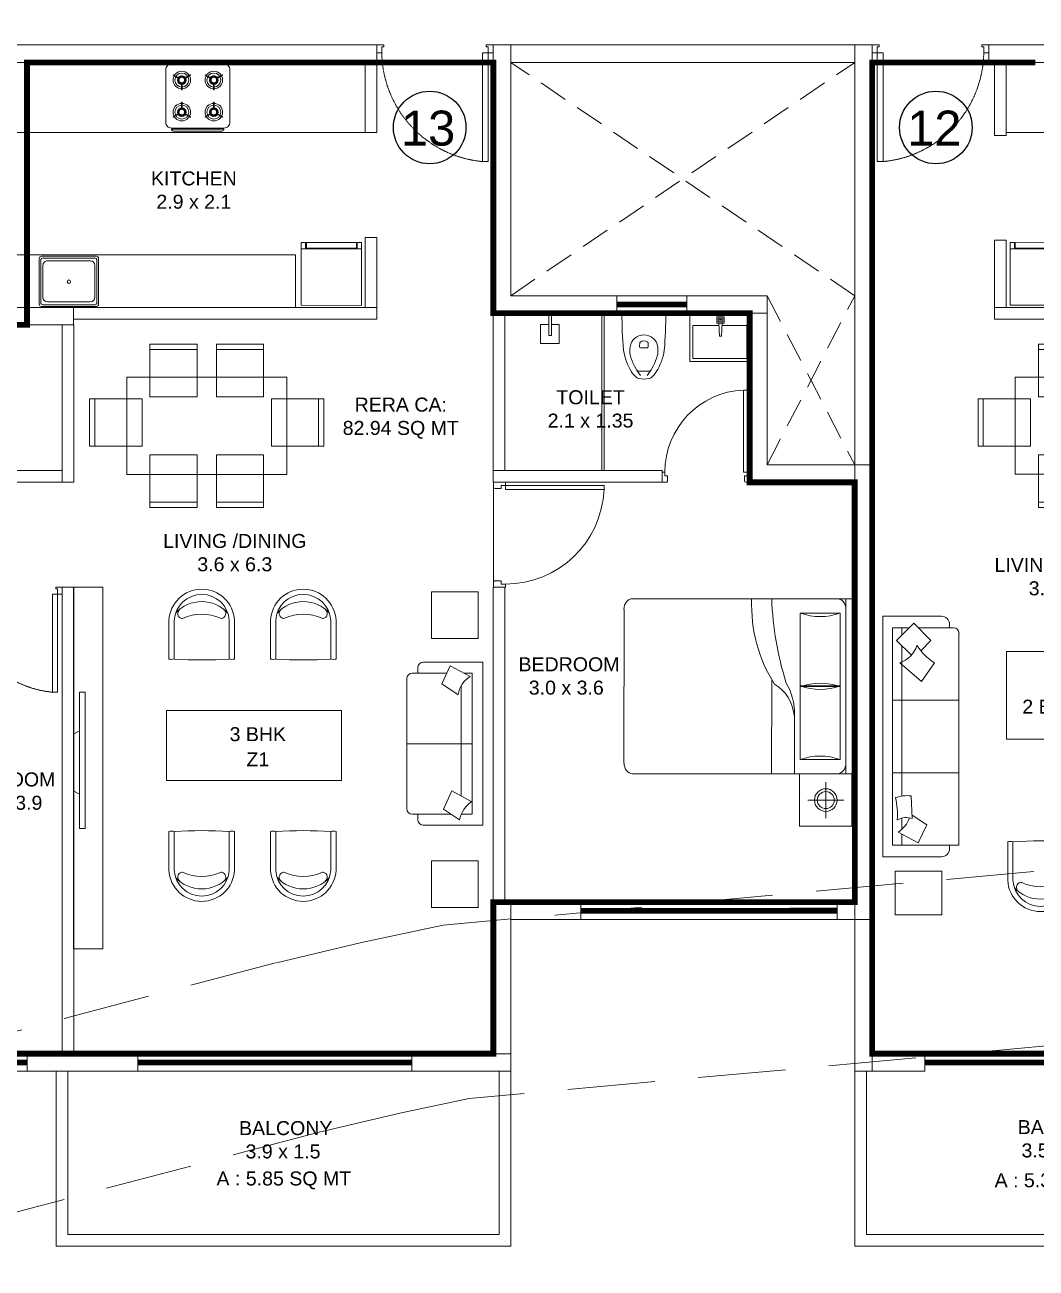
# Model space of a CAD drawing. Header units: inches. Extents: x 27644242 to 29761523, y -859349 to 216979.
# Drawn here: x 29058469 to 29067144, y -804281 to -793621 of the extents above; entities that cross this region are included whole.
import ezdxf

# ---------------------------------------------------------------- set-up
doc = ezdxf.new("R2010")
doc.units = ezdxf.units.IN
doc.header["$MEASUREMENT"] = 0
doc.set_wipeout_variables(frame=1)
for name, pattern in [('01-Xref Col Podium Lvl-1$0$HIDDEN', [0.375, 0.25, -0.125]), ('DASHED', [0.75, 0.5, -0.25]), ('DASHED2', [0.375, 0.25, -0.125]), ('HIDDEN', [0.375, 0.25, -0.125])]:
    doc.linetypes.add(name, pattern=pattern)
doc.layers.get('Defpoints').update_dxf_attribs({"color": 8})
for name, color, linetype, lineweight in [('AHC-A-DUCT', 14, 'HIDDEN', 5), ('DOOR', 4, 'Continuous', 0), ('DOORS', 1, 'Continuous', 9), ('ELEVATION', 40, 'Continuous', 13), ('FURN', 250, 'Continuous', 0), ('RVA Site Boundary', 17, 'Continuous', 15), ('WALL', 7, 'Continuous', 20), ('WINDOW', 162, 'Continuous', 13)]:
    doc.layers.add(name, color=color, linetype=linetype, lineweight=lineweight)
doc.layers.add('text', color=7, linetype='Continuous')
doc.styles.add('AMITS', font='arial.ttf')

# ---------------------------------------------------------------- blocks, each defined once
blk = doc.blocks.new('A$C3D5F2F58')
at = {"color": 0, "linetype": 'ByBlock'}
blk.add_wipeout([(188, 0), (-188, 0), (-185, -125), (-183, -194), (-179, -263), (-176, -302), (-170, -349), (-151, -415), (-144, -433), (-131, -459), (-112, -495), (-106, -504), (-86, -530), (-72, -545), (-64, -553), (-56, -558), (-41, -562), (-23, -564), (3, -565), (30, -563), (47, -561), (56, -558), (74, -543), (101, -511), (135, -451), (158, -392), (171, -340), (179, -260), (185, -136), (187, -46)], dxfattribs=at)
for p, q in [((-188, 0), (188, 0)), ((0, -63), (0, -63)), ((-38, -282), (-36, -255)), ((-24, -298), (24, -298)), ((36, -255), (38, -282)), ((-43, -497), (43, -497))]:
    blk.add_line(p, q, dxfattribs=at)
at = {"color": 0, "linetype": 'ByBlock', "extrusion": (0, 0, -1)}
for centre, major_axis, ratio, start_param, end_param in [((3903, 5), (4088, 164), 0.940247, 3.100232, 3.182953), ((-3903, 5), (-4088, 164), 0.940247, 3.100232, 3.182953), ((0, -305), (84.4, 84.4), 1, 4.07333, 6.922251), ((276, -258), (321, 321), 1, 3.353441, 3.79389), ((87, -319), (147, 147), 1, 3.705861, 4.079165), ((-24, -284), (10, 10), 1, 2.356198, 4.018929), ((-27, -256), (6.03, 6.03), 1, 4.01894, 4.852375), ((0, -292), (-38.2, 38.2), 1, 0.139988, 1.430816), ((24, -284), (-10, 10), 1, 2.264265, 3.926995), ((27, -256), (6.03, 6.03), 1, -0.139979, 0.693472), ((-276, -258), (-321, 321), 1, 2.489302, 2.929752), ((-87, -319), (-147, 147), 1, 2.204028, 2.577331), ((326, -246), (-323, 323), 1, 4.816657, 5.23508), ((-326, -246), (-323, 323), 1, 2.618909, 3.037332), ((119, -350), (193, 193), 1, 3.092098, 3.328462), ((-43, -474), (16.1, 16.1), 1, 2.356198, 3.387836), ((43, -474), (16.1, 16.1), 1, 1.324559, 2.356198), ((-119, -350), (193, 193), 1, 1.383935, 1.620298), ((-41, -527), (24.1, 24.1), 1, 2.528301, 3.092099), ((0, -292), (-193, 193), 1, 3.75489, 4.099099), ((41, -527), (24.1, 24.1), 1, 1.620298, 2.184095)]:
    blk.add_ellipse(centre, major_axis=major_axis, ratio=ratio, start_param=start_param, end_param=end_param, dxfattribs=at)
blk = doc.blocks.new('A$C3E645E75')
at = {"extrusion": (0, 0, -1), "zscale": -0.9999999999999998, "rotation": 179.9999999999989}
blk.add_blockref('A$C3D5F2F58', (0, 0), dxfattribs=at)
blk = doc.blocks.new('hob')
at = {"layer": 'FURN', "extrusion": (2e-16, 7.34249e-08, 1)}
for p, q in [((-747640, 890447), (-747613, 890399)), ((-747636, 890449), (-747608, 890402)), ((-747280, 890449), (-747308, 890402)), ((-747276, 890447), (-747303, 890399)), ((-747640, 890302), (-747613, 890350)), ((-747636, 890300), (-747608, 890347)), ((-747510, 890377), (-747566, 890377)), ((-747510, 890372), (-747566, 890372)), ((-747405, 890377), (-747350, 890377)), ((-747405, 890372), (-747350, 890372)), ((-747280, 890300), (-747308, 890347)), ((-747276, 890302), (-747303, 890350)), ((-747640, 890172), (-747613, 890124)), ((-747636, 890174), (-747608, 890127)), ((-747510, 890102), (-747566, 890102)), ((-747510, 890097), (-747566, 890097)), ((-747405, 890102), (-747350, 890102)), ((-747405, 890097), (-747350, 890097)), ((-747280, 890174), (-747308, 890127)), ((-747276, 890172), (-747303, 890124)), ((-747640, 890027), (-747613, 890075)), ((-747636, 890025), (-747608, 890072)), ((-747280, 890025), (-747308, 890072)), ((-747276, 890027), (-747303, 890075))]:
    blk.add_line(p, q, dxfattribs=at)
at = {"layer": 'FURN', "extrusion": (2e-16, 7.34249e-08, 1), "elevation": 0}
for points in [[(-747233, 889962), (-747683, 889962, -0.414214), (-747733, 890012), (-747733, 890462, -0.414214), (-747683, 890512), (-747233, 890512, -0.414214), (-747183, 890462), (-747183, 890012, -0.414214)], [(-747173, 890462, -0.414214), (-747158, 890447), (-747158, 890027, -0.414214), (-747173, 890012), (-747173, 890027)]]:
    blk.add_lwpolyline(points, format="xyb", close=True, dxfattribs=at)
at = {"layer": 'FURN', "extrusion": (2e-16, 7.34249e-08, 1), "const_width": 20, "elevation": 0}
for points in [[(-747625, 890375, 1), (-747565, 890375, 1)], [(-747290, 890375, 1), (-747350, 890375, 1)], [(-747625, 890100, -1), (-747565, 890100, -1)], [(-747290, 890100, 1), (-747350, 890100, 1)]]:
    blk.add_lwpolyline(points, format="xyb", close=True, dxfattribs=at)
at = {"layer": 'FURN', "extrusion": (2e-16, 7.34249e-08, 1)}
for centre, radius in [((-747595, 890375, 0), 75), ((-747595, 890375, 0), 60), ((-747595, 890375, 0), 37.5), ((-747320, 890375, 0), 75), ((-747320, 890375, 0), 60), ((-747320, 890375, 0), 37.5), ((-747595, 890100, 0), 75), ((-747595, 890100, 0), 60), ((-747595, 890100, 0), 37.5), ((-747320, 890100, 0), 75), ((-747320, 890100, 0), 60), ((-747320, 890100, 0), 37.5)]:
    blk.add_circle(centre, radius, dxfattribs=at)
for centre, start, end in [((-747595, 890375, 0), 118.3146, 121.6854), ((-747320, 890375, 0), 58.3146, 61.6854), ((-747320, 890375, 0), 58.3146, 61.6854), ((-747595, 890375, 0), 238.3146, 241.6854), ((-747595, 890375, 0), 358.3146, 1.6854), ((-747320, 890375, 0), 178.3146, 181.6854), ((-747320, 890375, 0), 298.3146, 301.6854), ((-747595, 890100, 0), 118.3146, 121.6854), ((-747595, 890100, 0), 358.3146, 1.6854), ((-747320, 890100, 0), 178.3146, 181.6854), ((-747320, 890100, 0), 58.3146, 61.6854), ((-747320, 890100, 0), 58.3146, 61.6854), ((-747595, 890100, 0), 238.3146, 241.6854), ((-747320, 890100, 0), 298.3146, 301.6854)]:
    blk.add_arc(centre, 85, start, end, dxfattribs=at)
blk = doc.blocks.new('A$C3C731254-flat-1')
at = {"layer": 'FURN'}
for p, q in [((-77430, -2820), (-77431, -2802)), ((-77430, -2802), (-77318, -2797)), ((-77430, -2820), (-77318, -2825))]:
    blk.add_line(p, q, dxfattribs=at)
for points in [[(-77233, -3061), (-77648, -3061), (-77648, -2547), (-77233, -2547)], [(-77263, -2843), (-77263, -2778), (-77318, -2778), (-77318, -2843)], [(-77275, -2831), (-77275, -2791), (-77306, -2791), (-77306, -2831)], [(-77287, -2819), (-77287, -2803), (-77293, -2803), (-77293, -2819)]]:
    blk.add_lwpolyline(points, close=True, dxfattribs=at)
blk.add_lwpolyline([(-77339, -2824), (-77339, -3036), (-77623, -3036), (-77623, -2572), (-77339, -2572), (-77339, -2798)], dxfattribs=at)
blk = doc.blocks.new('A$C3A956F37-flat-1')
at = {"layer": 'FURN'}
blk.add_line((-168, 90), (0, 90), dxfattribs=at)
for points in [[(-97, 67), (-97, 0), (-259, 0), (-259, 161), (-97, 161), (-97, 90)], [(0, 67), (-191, 67), (-191, 90), (-168, 90)]]:
    blk.add_lwpolyline(points, dxfattribs=at)
blk = doc.blocks.new('A$C6E20521E-flat-1-flatten-1')
at = {"layer": 'DOORS', "color": 251}
for p, q in [((-63, 103), (-63, 949)), ((-63, 949), (-27, 949)), ((-27, 103), (-27, 949)), ((-900, 0), (-900, 103)), ((-873, 103), (-900, 103)), ((0, 0), (-900, 0)), ((-873, 67), (-873, 103)), ((-846, 67), (-873, 67)), ((-846, 13), (-846, 67)), ((-27, 103), (-63, 103)), ((-54, 13), (-54, 67)), ((-54, 67), (-27, 67)), ((-27, 103), (0, 103)), ((-27, 67), (-27, 103)), ((0, 0), (0, 103)), ((-859, 0), (-900, 0)), ((-40, 0), (0, 0))]:
    blk.add_line(p, q, dxfattribs=at)
at = {"layer": 'DOORS', "color": 251, "extrusion": (0, 0, -1)}
for centre, major_axis, start_param, end_param in [((-27, 103), (-729, -429), 0.531535, 2.059765), ((-859, 13), (-11.7, -6.7), 3.665191, 5.235988), ((-40, 13), (-11.7, -6.7), 5.235988, 6.806784)]:
    blk.add_ellipse(centre, major_axis=major_axis, ratio=1, start_param=start_param, end_param=end_param, dxfattribs=at)
blk = doc.blocks.new('KITCHEN')
at = {"layer": 'FURN'}
for p, q in [((-135120, 232209, 0), (-135591, 232209, 0)), ((-135134, 232195, 0), (-135577, 232195, 0)), ((-135610, 231799, 0), (-135610, 232190, 0)), ((-135596, 231813, 0), (-135596, 232176, 0)), ((-135578, 231857, 0), (-135578, 232132, 0)), ((-135172, 232171, 0), (-135539, 232171, 0)), ((-135133, 232132, 0), (-135133, 231857, 0)), ((-135115, 231813, 0), (-135115, 232176, 0)), ((-135100, 231799, 0), (-135100, 232190, 0)), ((-135120, 231779, 0), (-135591, 231779, 0)), ((-135134, 231794, 0), (-135577, 231794, 0)), ((-135172, 231818, 0), (-135539, 231818, 0))]:
    blk.add_line(p, q, dxfattribs=at)
blk.add_circle((-135356, 231997, 0), 14.6, dxfattribs=at)
for centre, radius, start, end in [((-135591, 232190, 0), 19.4, 89.9999, 179.9999), ((-135577, 232176, 0), 19.4, 89.9999, 179.9999), ((-135134, 232176, 0), 19.4, 359.9999, 89.9999), ((-135120, 232190, 0), 19.4, 359.9999, 89.9999), ((-135539, 232132, 0), 38.9, 89.9999, 179.9999), ((-135172, 232132, 0), 38.9, 359.9999, 89.9999), ((-135591, 231799, 0), 19.4, 180.0001, 270.0001), ((-135577, 231813, 0), 19.4, 180.0001, 270.0001), ((-135539, 231857, 0), 38.9, 179.9999, 269.9999), ((-135172, 231857, 0), 38.9, 269.9999, 359.9999), ((-135134, 231813, 0), 19.4, 270.0001, 0.0001), ((-135120, 231799, 0), 19.4, 270.0001, 0.0001)]:
    blk.add_arc(centre, radius, start, end, dxfattribs=at)
blk = doc.blocks.new('TVVVV')
at = {"layer": 'FURN', "ltscale": 1000, "elevation": 0}
blk.add_lwpolyline([(-130, 740), (-82, 740), (-82, -429), (-130, -429)], close=True, dxfattribs=at)
for points in [[(-130, 447), (-179, 422)], [(-130, -96), (-179, -71)]]:
    blk.add_lwpolyline(points, dxfattribs=at)
blk = doc.blocks.new('DOOR_750')
at = {"layer": 'DOOR'}
for points in [[(-70, 50), (-32.5, 50), (-32.5, 750), (-70, 750)], [(-750, 50), (-717.5, 50), (-717.5, 12.5), (-705, 12.5), (-705, 0), (-750, 0)], [(0, 50), (-32.5, 50), (-32.5, 12.5), (-45, 12.5), (-45, 0), (0, 0)]]:
    blk.add_lwpolyline(points, close=True, dxfattribs=at)
at = {"layer": 'DOOR', "linetype": 'DASHED', "ltscale": 10}
blk.add_arc((-2.4, 38), 715.2, 95.4221, 179.04025, dxfattribs=at)
blk = doc.blocks.new('FRDG')
at = {"layer": 'FURN', "color": 8, "lineweight": 0, "extrusion": (3.3432e-08, -6.87431e-09, 1), "elevation": 0}
for points in [[(9345.998, -728.492), (9346.508, -728.492), (9346.508, -727.946), (9345.998, -727.946)], [(9346.508, -727.946), (9346.566, -727.946), (9346.566, -727.986), (9346.508, -727.986)], [(9346.514, -727.992), (9346.566, -727.992), (9346.566, -728.444), (9346.514, -728.444)], [(9346.508, -728.452), (9346.566, -728.452), (9346.566, -728.492), (9346.508, -728.492)]]:
    blk.add_lwpolyline(points, close=True, dxfattribs=at)
blk = doc.blocks.new('DINING TBALE')
at = {"layer": 'FURN'}
for p, q in [((552, 1665, 0), (552, 1710, 0)), ((552, 1710, 0), (957, 1710, 0)), ((552, 1665, 0), (552, 1710, 0)), ((957, 1710, 0), (957, 1665, 0)), ((1123, 1710, 0), (1123, 1665, 0)), ((1528, 1710, 0), (1123, 1710, 0)), ((1528, 1665, 0), (1528, 1710, 0)), ((1528, 1665, 0), (1528, 1710, 0)), ((957, 1665, 0), (552, 1665, 0)), ((552, 1665, 0), (552, 1260, 0)), ((957, 1665, 0), (552, 1665, 0)), ((957, 1260, 0), (957, 1665, 0)), ((1123, 1260, 0), (1123, 1665, 0)), ((1123, 1665, 0), (1528, 1665, 0)), ((1123, 1665, 0), (1528, 1665, 0)), ((1528, 1665, 0), (1528, 1260, 0)), ((1726, 1426, 0), (354, 1426, 0)), ((354, 1426, 0), (354, 594, 0)), ((1726, 1426, 0), (1726, 594, 0)), ((35, 1184, 0), (80, 1184, 0)), ((35, 779, 0), (35, 1184, 0)), ((485, 1184, 0), (80, 1184, 0)), ((80, 1184, 0), (80, 779, 0)), ((80, 1184, 0), (80, 779, 0)), ((485, 779, 0), (485, 1184, 0)), ((552, 1260, 0), (957, 1260, 0)), ((1528, 1260, 0), (1123, 1260, 0)), ((1595, 1184, 0), (2000, 1184, 0)), ((1595, 779, 0), (1595, 1184, 0)), ((2045, 1184, 0), (2000, 1184, 0)), ((2000, 1184, 0), (2000, 779, 0)), ((2000, 1184, 0), (2000, 779, 0)), ((2045, 779, 0), (2045, 1184, 0)), ((80, 779, 0), (35, 779, 0)), ((80, 779, 0), (35, 779, 0)), ((80, 779, 0), (485, 779, 0)), ((552, 761, 0), (957, 761, 0)), ((552, 761, 0), (552, 356, 0)), ((957, 761, 0), (957, 356, 0)), ((1123, 761, 0), (1123, 356, 0)), ((1528, 761, 0), (1123, 761, 0)), ((1528, 761, 0), (1528, 356, 0)), ((2000, 779, 0), (1595, 779, 0)), ((2000, 779, 0), (2045, 779, 0)), ((2000, 779, 0), (2045, 779, 0)), ((354, 594, 0), (1726, 594, 0)), ((552, 356, 0), (552, 311, 0)), ((552, 356, 0), (552, 311, 0)), ((957, 356, 0), (552, 356, 0)), ((957, 356, 0), (552, 356, 0)), ((957, 311, 0), (957, 356, 0)), ((1123, 311, 0), (1123, 356, 0)), ((1123, 356, 0), (1528, 356, 0)), ((1123, 356, 0), (1528, 356, 0)), ((1528, 356, 0), (1528, 311, 0)), ((1528, 356, 0), (1528, 311, 0)), ((552, 311, 0), (957, 311, 0)), ((1528, 311, 0), (1123, 311, 0))]:
    blk.add_line(p, q, dxfattribs=at)
blk = doc.blocks.new('A$C700F438C')
at = {"layer": 'FURN', "color": 8, "extrusion": (-6.65399e-08, 5.27913e-08, 1)}
for p, q in [((0.073, 1.5, 0), (1.83, 1.5, 0)), ((1.98, 1.5, 0), (1.53, 1.5, 0)), ((1.98, 1.5, 0), (1.53, 1.5, 0)), ((1.98, 1.5, 0), (1.53, 1.5, 0)), ((1.904, 1.5, 0), (1.904, 0, 0)), ((0, 0.091, 0), (0, 1.409, 0)), ((1.855, 1.378, 0), (1.512, 1.378, 0)), ((1.512, 1.378, 0), (1.512, 0.747, 0)), ((1.855, 0.747, 0), (1.855, 1.378, 0)), ((1.267, 0.799, 0), (1.267, 0, 0)), ((1.512, 0.122, 0), (1.512, 0.754, 0)), ((1.512, 0.754, 0), (1.855, 0.754, 0)), ((1.512, 0.747, 0), (1.855, 0.747, 0)), ((1.855, 0.754, 0), (1.855, 0.122, 0)), ((1.463, 0.503, 0), (1.463, 0, 0)), ((1.855, 0.122, 0), (1.512, 0.122, 0)), ((1.83, 0, 0), (0.074, 0, 0)), ((1.904, 0, 0), (1.98, 0, 0))]:
    blk.add_line(p, q, dxfattribs=at)
at = {"layer": 'FURN', "linetype": 'Continuous', "lineweight": 0, "extrusion": (-6.65399e-08, 5.27913e-08, 1)}
blk.add_line((1.83, 0, 0), (1.917, 0, 0), dxfattribs=at)
at = {"layer": 'FURN', "color": 8, "extrusion": (6.65399e-08, -5.27913e-08, -1)}
for centre, major_axis, ratio, start_param, end_param in [((0.073, 1.409, 0), (0, -0.0914, 0), 0.803207, 1.570796, 3.141593), ((1.959, 1.454, 0), (0, -1.077, 0), 0.803207, 0.880587, 1.613256), ((3.067, 1.603, 0), (0, -2.243, 0), 0.803207, 1.197175, 1.525138), ((1.83, 1.409, 0), (0, -0.0914, 0), 0.803207, 3.141593, 4.712389), ((1.683, 2.11, 0), (0, -0.762, 0), 0.803207, -0.283794, 0.283794), ((0.669, 0.085, 0), (-0.705, -0.615, 0), 0.604617, 2.952061, 3.536756), ((-0.032, 0.19, 0), (-1.467, -0.494, 0), 0.581007, 3.019706, 3.343381), ((1.684, 0.015, 0), (0, -0.762, 0), 0.803207, 2.857799, 3.425387), ((0.074, 0.091, 0), (0, -0.0914, 0), 0.803207, 0, 1.570796), ((1.83, 0.092, 0), (0, -0.0914, 0), 0.803207, -1.570796, 0)]:
    blk.add_ellipse(centre, major_axis=major_axis, ratio=ratio, start_param=start_param, end_param=end_param, dxfattribs=at)
at = {"layer": 'FURN', "color": 8, "extrusion": (-6.65399e-08, 5.27913e-08, 1)}
for centre, start_param, end_param in [((1.683, 1.485, 0), -0.283794, 0.283794), ((1.684, -0.61, 0), 2.857799, 3.425387)]:
    blk.add_ellipse(centre, major_axis=(0, -0.762, 0), ratio=0.803207, start_param=start_param, end_param=end_param, dxfattribs=at)
blk = doc.blocks.new('BEDROOM')
at = {"layer": 'FURN', "linetype": 'Continuous', "extrusion": (-5.00305e-08, -8.66553e-08, 1)}
for p, q in [((1066, 501, 0), (1066, 193, 0)), ((912, 347, 0), (1220, 347, 0))]:
    blk.add_line(p, q, dxfattribs=at)
at = {"layer": 'FURN', "ltscale": 500}
blk.add_line((1315, 122, 0), (1315, -1378, 0), dxfattribs=at)
at = {"layer": 'FURN', "ltscale": 0.05, "extrusion": (-5.00305e-08, -8.66553e-08, 1), "elevation": 0}
blk.add_lwpolyline([(1291, 122), (841, 122), (841, 572), (1291, 572)], close=True, dxfattribs=at)
at = {"layer": 'FURN', "linetype": 'Continuous', "extrusion": (-5.00305e-08, -8.66553e-08, 1)}
for radius in [97, 72.8]:
    blk.add_circle((1066, 347, 0), radius, dxfattribs=at)
at = {"layer": 'FURN', "extrusion": (-3.01072e-07, 1.30707e-07, 1), "xscale": -1000.000000000015, "yscale": 1000.000000000015, "zscale": 1000.000000000007, "rotation": 180.0236273616612}
blk.add_blockref('A$C700F438C', (-665, 121, 0), dxfattribs=at)
blk = doc.blocks.new('A$C65A37FE3-flat-1-flatten-1')
at = {"layer": 'DOOR', "color": 252, "true_color": 0x939598}
for p, q in [((34, 0), (0, 0)), ((0, 0), (0, -86)), ((23, -86), (0, -86)), ((45, -56), (23, -56)), ((23, -56), (23, -86)), ((23, -86), (53, -86)), ((23, -86), (23, -791)), ((45, -11), (45, -56)), ((53, -86), (53, -791)), ((705, -11), (705, -56)), ((705, -56), (728, -56)), ((716, 0), (750, 0)), ((728, -56), (728, -86)), ((728, -86), (750, -86)), ((750, 0), (750, -86)), ((53, -791), (23, -791))]:
    blk.add_line(p, q, dxfattribs=at)
at = {"layer": 'DOOR', "color": 252, "extrusion": (0, 0, -1)}
for centre, major_axis, start_param, end_param in [((34, -11), (-9.71, -5.68), 2.09983, 3.670626), ((23, -86), (-611, -353), 3.665191, 5.193422), ((716, -11), (-9.71, -5.68), 0.529033, 2.09983)]:
    blk.add_ellipse(centre, major_axis=major_axis, ratio=1, start_param=start_param, end_param=end_param, dxfattribs=at)
blk = doc.blocks.new('cha-1')
at = {"color": 0, "linetype": 'ByBlock'}
for points in [[(375, 10), (375, 453, 0.950858), (-375, 453), (-375, 10)], [(315, 11), (315, 452, 0.946504), (-315, 452), (-315, 11)]]:
    blk.add_lwpolyline(points, format="xyb", dxfattribs=at)
for centre, radius, start, end in [((0, 263), 405, 42.4573, 137.5427), ((-217, 533), 58.2, 126.2045, 258.1486), ((217, 533), 58.2, 281.8514, 53.7955), ((-224, 501), 25, 258.1486, 294.8492), ((0, 17), 508, 65.1508, 114.8492), ((224, 501), 25, 245.1508, 281.8514), ((-347, 125), 118, 256.2867, 285.6904), ((0, 4466), 4466, 265.9551, 274.0449), ((347, 125), 118, 254.3096, 283.7133)]:
    blk.add_arc(centre, radius, start, end, dxfattribs=at)
blk = doc.blocks.new('sofa-14')
at = {"color": 0, "linetype": 'ByBlock'}
for p, q in [((1.35, 0.7), (0.15, 0.7)), ((0.75, 0.1), (0.75, 0.7)), ((0.1, 0.6), (0.05, 0.6)), ((0.1, 0.65), (0.1, 0.292)), ((1.4, 0.332), (1.4, 0.65)), ((1.45, 0.6), (1.4, 0.6)), ((0, 0.55), (0, 0)), ((1.5, 0), (1.5, 0.55)), ((0.049, 0.214), (0.147, 0.364)), ((0.147, 0.364), (0.315, 0.286)), ((1.201, 0.228), (1.3, 0.378)), ((1.3, 0.378), (1.468, 0.301)), ((0.315, 0.286), (0.216, 0.102)), ((1.468, 0.301), (1.369, 0.116)), ((0.1, 0.199), (0.1, 0.1)), ((0.268, 0.2), (1.28, 0.2)), ((1.4, 0.1), (1.4, 0.174)), ((0, 0), (1.5, 0)), ((0.1, 0.1), (1.4, 0.1))]:
    blk.add_line(p, q, dxfattribs=at)
for centre, radius, start, end in [((0.15, 0.65), 0.05, 90, 180), ((1.35, 0.65), 0.05, 360, 90), ((0.05, 0.55), 0.05, 90, 180), ((1.45, 0.55), 0.05, 0, 90), ((0.006, -0.031), 0.249, 32.3301, 80.157), ((1.159, -0.017), 0.249, 32.3301, 80.157)]:
    blk.add_arc(centre, radius, start, end, dxfattribs=at)
blk = doc.blocks.new('SALE 2')
at = {"layer": 'ELEVATION', "ltscale": 500}
for points in [[(-3009, -3179), (-3009, -4679), (891, -4679), (891, -3179)], [(-2909, -3179), (-2909, -4579), (791, -4579), (791, -3179)]]:
    blk.add_lwpolyline(points, dxfattribs=at)
at = {"layer": 'FURN', "ltscale": 500}
for p, q in [((-359, 4871), (-3259, 4871)), ((-955, 3821), (-3259, 3821)), ((-955, 3821), (-955, 3371)), ((1671, 1971), (1671, 3321)), ((1691, 1971), (1691, 3321))]:
    blk.add_line(p, q, dxfattribs=at)
blk.add_lwpolyline([(-2859, -2129), (-2609, -2129), (-2609, 971), (-2859, 971)], close=True, dxfattribs=at)
at = {"layer": 'FURN', "ltscale": 500, "elevation": 0}
for points in [[(611, 531), (611, 931), (211, 931), (211, 531)], [(611, -1776), (611, -1376), (211, -1376), (211, -1776)]]:
    blk.add_lwpolyline(points, close=True, dxfattribs=at)
at = {"layer": 'FURN', "ltscale": 1000}
blk.add_lwpolyline([(-2061, -85), (-2061, -685), (-561, -685), (-561, -85)], close=True, dxfattribs=at)
at = {"layer": 'WALL', "ltscale": 500}
for p, q in [((-3259, 4871), (-3259, 5471)), ((-3259, 4871), (-3409, 4871)), ((-359, 4871), (-259, 4871)), ((-359, 3971), (-259, 3971)), ((-3259, 3821), (-3409, 3821)), ((-3259, 3371), (-3259, 3821)), ((1801, 3471), (891, 3471)), ((2401, 3321), (2401, 3471)), ((2401, 3471), (3091, 3471)), ((3091, 3471), (3091, 2021)), ((2401, 3321), (3091, 3321)), ((2941, 3321), (2941, 1871)), ((3991, 2021), (3091, 2021)), ((3991, -1879), (3991, 2021)), ((3841, 1871), (2941, 1871)), ((3842, -1729, 0), (3841, 1871)), ((3991, 1871), (3991, 1871)), ((3991, -1629, 0), (3991, -1629, 0)), ((3691, -1729, 0), (3842, -1729, 0)), ((3691, -1729, 0), (3691, -1879, 0)), ((3691, -1879, 0), (3991, -1879, 0))]:
    blk.add_line(p, q, dxfattribs=at)
for points in [[(-259, 5621), (-3459, 5621), (-3459, 5471), (-259, 5471)], [(-3409, 3371), (-2859, 3371), (-2859, 3221), (-3409, 3221)], [(-2857, 3221), (-2957, 3221), (-2957, 1871), (-2857, 1871)], [(-4308, 1871), (-4308, 1971), (-2957, 1971), (-2957, 1871)], [(-2857, 971), (-2957, 971), (-2958, -3029), (-2858, -3029)]]:
    blk.add_lwpolyline(points, close=True, dxfattribs=at)
at = {"layer": 'WALL', "color": 7, "ltscale": 500}
for points in [[(891, 3471), (891, 5621), (741, 5621), (741, 1871)], [(-3259, 3471), (-3259, 3471)], [(841, 1971), (841, 3321)], [(741, 971), (741, -1729), (841, -1729), (841, 971), (741, 971)]]:
    blk.add_lwpolyline(points, dxfattribs=at)
at = {"layer": 'WALL', "ltscale": 500}
for points in [[(-259, 4871), (-259, 5471), (-359, 5471), (-359, 4871)], [(-359, 3971), (-359, 3371), (-259, 3371), (-259, 3971)], [(741, 1871), (2191, 1871), (2191, 1971), (741, 1971)]]:
    blk.add_lwpolyline(points, dxfattribs=at)
at = {"layer": 'WALL', "color": 7, "ltscale": 500}
for points in [[(-259, 3271), (-259, 3371), (-2859, 3371), (-2859, 3271)], [(741, -3029), (891, -3029), (892, -1729), (742, -1729)], [(1491, -1879), (1491, -1729), (892, -1729), (892, -1879)], [(-2309, -3179), (-2309, -3029), (-3258, -3029), (-3258, -3179)], [(891, -3179), (891, -3029), (41, -3029), (41, -3179)]]:
    blk.add_lwpolyline(points, close=True, dxfattribs=at)
at = {"layer": 'WINDOW', "ltscale": 500}
for p, q in [((-3259, 4871), (-3259, 3821)), ((1801, 3471), (2401, 3471)), ((3691, -1729, 0), (1491, -1730)), ((1491, -1879), (3691, -1878, 0)), ((-3258, -3029), (-5657, -3029)), ((41, -3029), (-2309, -3029)), ((-5657, -3179), (-3258, -3179)), ((-2309, -3179), (41, -3179))]:
    blk.add_line(p, q, dxfattribs=at)
at = {"layer": 'WINDOW', "ltscale": 500, "const_width": 50, "elevation": 0}
blk.add_lwpolyline([(1491, -1804), (3691, -1803)], dxfattribs=at)
at = {"layer": 'WINDOW', "ltscale": 500, "const_width": 50}
for points in [[(-5657, -3104), (-3258, -3104)], [(-2309, -3104), (41, -3104)]]:
    blk.add_lwpolyline(points, dxfattribs=at)
at = {"rotation": 89.99999999999125}
for name, p in [('A$C3A956F37-flat-1', (1307, 3321)), ('A$C3C731254-flat-1', (-120, 80554))]:
    blk.add_blockref(name, p, dxfattribs=at)
at = {"layer": 'DOOR'}
for p, xscale, yscale, zscale, rotation in [((741, 5621), -1.333333977559269, 1.333333977559269, 1.333333977559269, 180), ((-2957, 971), -1.200000000020023, 1.200000000020023, 1.200000000020023, 179.9999999999999)]:
    blk.add_blockref('DOOR_750', p, dxfattribs=dict(at, xscale=xscale, yscale=yscale, zscale=zscale, rotation=rotation))
at = {"layer": 'FURN'}
for name, p, rotation in [('hob', (-892031, -742275, 0), 270.0000000000086), ('KITCHEN', (-138255, 235588, 0), 180)]:
    blk.add_blockref(name, p, dxfattribs=dict(at, rotation=rotation))
at = {"layer": 'FURN', "extrusion": (-6.40542e-09, -9.36485e-09, 1), "xscale": -950.0000000000178, "yscale": 950.0000000000116, "zscale": 950.0000000000108, "rotation": 269.9749165264677}
blk.add_blockref('FRDG', (687273, -8875612, 0), dxfattribs=at)
at = {"layer": 'FURN', "extrusion": (0, 0, -1), "zscale": -1, "rotation": 179.9997802697438}
blk.add_blockref('A$C3E645E75', (-2033, 3321), dxfattribs=at)
at = {"layer": 'FURN', "ltscale": 1000, "xscale": -1, "rotation": 180}
for name, p in [('DINING TBALE', (-2757, 3365, 0)), ('TVVVV', (-2679, -357, 0))]:
    blk.add_blockref(name, p, dxfattribs=at)
at = {"layer": 'FURN', "ltscale": 500, "xscale": -1, "rotation": 180}
blk.add_blockref('BEDROOM', (2527, -507, 0), dxfattribs=at)
at = {"layer": 'FURN', "ltscale": 1000, "xscale": 931.2742623500526, "yscale": 931.2742623500526, "zscale": 931.2742623500526, "rotation": 90.00000000000006}
blk.add_blockref('sofa-14', (652, -1069), dxfattribs=at)
at = {"layer": 'WALL', "ltscale": 500, "rotation": 180}
blk.add_blockref('A$C65A37FE3-flat-1-flatten-1', (2941, 1871), dxfattribs=at)
at = {"layer": 'WALL', "ltscale": 500, "xscale": -1, "rotation": 269.9999999999992}
blk.add_blockref('A$C6E20521E-flat-1-flatten-1', (743, 1871), dxfattribs=at)
at = {"layer": 'text', "ltscale": 100, "char_height": 120, "width": 1715.23, "style": 'AMITS'}
for s, insert, attachment_point in [('\\pxqc;KITCHEN\\P2.9 x 2.1', (-2685, 4215), 7), ('\\pxqc;RERA CA: \\P82.94 SQ MT', (-910, 2244), 7), ('\\pxqc;TOILET\\P2.1 x 1.35', (2433, 2660), 3), ('\\pxqc;LIVING /DINING\\P3.6 x 6.3', (-2334, 1106), 7), ('\\pxqc; BEDROOM\\P3.0 x 3.6', (2225, 370), 3), ('\\pxqc;BEDROOM\\P3.0 x 3.9', (-4306, -939), 7), ('\\pxqc; BALCONY\\P3.9 x 1.5', (-205, -3607), 3), ('\\pxqc;A : 5.85 SQ MT', (-198, -4039), 3)]:
    blk.add_mtext(s, dxfattribs=dict(at, insert=insert, attachment_point=attachment_point))
at = {"layer": 'text', "color": 1, "ltscale": 100, "char_height": 120, "width": 1715.23, "attachment_point": 3, "style": 'AMITS'}
for s, insert in [('\\pxqc;3 BHK', (-421, -229)), ('\\pxqc;Z1', (-421, -445))]:
    blk.add_mtext(s, dxfattribs=dict(at, insert=insert))
at = {"layer": 'Defpoints', "ltscale": 500}
blk.add_lwpolyline([(-3259, 5471, 50, 50, 0), (-3259, 3221, 50, 50, 0), (-3409, 3221, 50, 50, 0), (-3409, 3321, 50, 50, 0), (-5057, 3321, 50, 50, 0), (-5057, 1871, 50, 50, 0), (-6957, 1871, 50, 50, 0), (-6957, 3321, 50, 50, 0), (-9358, 3321, 50, 50, 0), (-9357, -2629, 50, 50, 0), (-5957, -2629, 50, 50, 0), (-5957, -3030, 50, 50, 0), (-2857, -3029, 50, 50, 0), (-2857, -3029, 50, 50, 0), (741, -3029, 50, 50, 0), (741, -1729, 50, 50, 0), (3842, -1729, 50, 50, 0), (3841, 1871, 50, 50, 0), (2941, 1871, 50, 50, 0), (2941, 3321, 50, 50, 0), (741, 3321, 50, 50, 0), (741, 5471, 50, 50, 0), (-3259, 5471, 50, 50, 0)], format="xyseb", dxfattribs=at)
at = {"layer": 'WALL', "ltscale": 500}
for q in [(1801, 3471), (741, 3321)]:
    blk.add_line((1801, 3321), q, dxfattribs=at)
at = {"layer": 'WINDOW', "ltscale": 500}
blk.add_line((2401, 3321), (1801, 3321), dxfattribs=at)
at = {"layer": 'WINDOW', "ltscale": 500, "const_width": 50}
blk.add_lwpolyline([(1801, 3396), (2401, 3396)], dxfattribs=at)
at = {"layer": 'FURN', "ltscale": 1000, "xscale": 0.7494972036074088, "yscale": 0.7494972036074088, "zscale": 0.7494972036074088}
for p in [(-1760, 347), (-889, 347)]:
    blk.add_blockref('cha-1', p, dxfattribs=at)
at = {"layer": 'FURN', "ltscale": 1000, "xscale": -0.7494972036074088, "yscale": 0.7494972036074088, "zscale": 0.7494972036074088, "rotation": 180}
for p in [(-1760, -1116), (-889, -1116)]:
    blk.add_blockref('cha-1', p, dxfattribs=at)
blk = doc.blocks.new('sofasaaaaaaaaaaa')
at = {"color": 0, "linetype": 'ByBlock'}
for p, q in [((-275, 791), (1541, 791)), ((299, 791), (299, 221)), ((920, 791), (920, 221)), ((1541, 791), (1541, 221)), ((-422, 139), (-422, 640)), ((-352, 710), (-322, 710)), ((-322, 710), (-322, 745)), ((-322, 710), (-322, 444)), ((1541, 710), (1571, 710)), ((1541, 424), (1541, 710)), ((1641, 640), (1641, 139)), ((-214, 551), (-363, 403)), ((-126, 463), (-214, 551)), ((137, 471), (-22, 580)), ((-22, 283), (137, 471)), ((1283, 389), (1366, 514)), ((1366, 514), (1522, 442)), ((1522, 442), (1430, 270)), ((-363, 403), (-214, 255)), ((-322, 363), (-322, 221)), ((-214, 255), (-87, 383)), ((1118, 382), (1314, 390)), ((-262, 302), (-322, 302)), ((-322, 221), (1541, 221)), ((1121, 302), (-167, 302)), ((1405, 302), (1310, 302)), ((1541, 302), (1447, 302)), ((1641, 139), (-422, 139))]:
    blk.add_line(p, q, dxfattribs=at)
for centre, radius, start, end in [((-275, 745), 46.6, 90, 180), ((-352, 640), 69.8, 90, 180), ((1571, 640), 69.8, 0, 90), ((-415, 825), 463, 301.9301, 328.0699), ((-242, 211), 231, 18.0785, 71.9215), ((1465, 354), 348, 175.4155, 198.0697), ((1460, 340), 155, 160.8325, 209.9235), ((1234, 147), 231, 32.3301, 71.5057), ((1280, -338), 602, 85.599, 104.0402)]:
    blk.add_arc(centre, radius, start, end, dxfattribs=at)
blk = doc.blocks.new('SALE  3')
at = {"layer": 'Defpoints', "ltscale": 500}
blk.add_lwpolyline([(-5334, 3284, 50, 50, 0), (-5334, 1034, 50, 50, 0), (-5184, 1034, 50, 50, 0), (-5184, 1134, 50, 50, 0), (-3884, 1134, 50, 50, 0), (-3884, -316, 50, 50, 0), (-2084, -316, 50, 50, 0), (-2084, 1134, 50, 50, 0), (316, 1134, 50, 50, 0), (316, -4313, 50, 50, 0), (-2984, -4313, 50, 50, 0), (-2984, -5216, 50, 50, 0), (-5984, -5216, 50, 50, 0), (-5984, -5216, 50, 50, 0), (-9384, -5216, 50, 50, 0), (-9384, 3284, 50, 50, 0), (-7984, 3284, 50, 50, 0)], format="xyseb", dxfattribs=at)
at = {"layer": 'ELEVATION', "ltscale": 500}
for points in [[(-9534, -5366), (-9534, -6866), (-5984, -6866), (-5984, -5366)], [(-9434, -5366), (-9434, -6766), (-6084, -6766), (-6084, -5366)]]:
    blk.add_lwpolyline(points, dxfattribs=at)
at = {"layer": 'FURN', "ltscale": 500}
blk.add_line((-5334, 2684), (-8234, 2684), dxfattribs=at)
at = {"layer": 'FURN', "ltscale": 1000}
blk.add_lwpolyline([(-7483, -2518), (-8233, -2518), (-8233, -1768), (-7483, -1768)], close=True, dxfattribs=at)
at = {"layer": 'FURN', "ltscale": 500, "elevation": 0}
blk.add_lwpolyline([(-9186, -4026), (-8786, -4026), (-8786, -3651), (-9186, -3651)], close=True, dxfattribs=at)
at = {"layer": 'WALL', "ltscale": 500}
for p, q in [((-8334, 3284), (-8234, 3284)), ((-8334, 2659), (-8334, 3284)), ((-8234, 2684), (-8234, 3284)), ((-8234, 2684), (-8234, 2659)), ((-8234, 2659), (-8334, 2659)), ((-8334, 1184), (-8334, 1759)), ((-8234, 1759), (-8334, 1759)), ((-8234, 1759), (-8234, 1184))]:
    blk.add_line(p, q, dxfattribs=at)
for points in [[(-9534, 3434), (-9384, 3434), (-9384, -5366), (-9534, -5366)], [(-8384, 3434), (-5184, 3434), (-5184, 3284), (-8384, 3284)], [(-8334, 1084), (-8334, 1184), (-6084, 1184), (-6084, 1084)], [(-9384, -5366), (-9384, -5216), (-8934, -5216), (-8934, -5366)]]:
    blk.add_lwpolyline(points, close=True, dxfattribs=at)
at = {"layer": 'WINDOW', "ltscale": 500, "const_width": 50}
blk.add_lwpolyline([(-8934, -5291), (-6784, -5291)], dxfattribs=at)
at = {"layer": 'DOOR', "xscale": 1.333333977559269, "yscale": 1.333333977559269, "zscale": 1.333333977559269, "rotation": 180}
blk.add_blockref('DOOR_750', (-9384, 3434), dxfattribs=at)
at = {"layer": 'FURN', "extrusion": (6.40542e-09, -9.36485e-09, 1), "xscale": 950.000000000018, "yscale": 950.0000000000115, "zscale": 950.0000000000108, "rotation": 90.02508347353248}
blk.add_blockref('FRDG', (-695862, -8877798, 0), dxfattribs=at)
at = {"layer": 'FURN', "ltscale": 1000, "xscale": -1, "rotation": 180}
blk.add_blockref('DINING TBALE', (-8511, 1179, 0), dxfattribs=at)
at = {"layer": 'FURN', "ltscale": 1000, "rotation": 270}
blk.add_blockref('sofasaaaaaaaaaaa', (-9431, -1886), dxfattribs=at)
at = {"layer": 'text', "ltscale": 100, "char_height": 120, "width": 1715.23, "style": 'AMITS'}
for s, insert, attachment_point in [('\\pxqc;LIVING /DINING\\P3.3 x 6.3', (-8578, -965), 1), ('\\pxqc;BALCONY\\P3.55 x 1.5', (-8593, -5785), 1), ('\\pxqc;A : 5.32 SQ MT', (-6899, -6241), 3)]:
    blk.add_mtext(s, dxfattribs=dict(at, insert=insert, attachment_point=attachment_point))
at = {"layer": 'text', "color": 1, "ltscale": 100, "insert": (-6997, -2300), "char_height": 120, "width": 1715.23, "attachment_point": 9, "style": 'AMITS'}
blk.add_mtext('\\pxqc;2 BHK', dxfattribs=at)
at = {"layer": 'FURN', "ltscale": 1000, "xscale": -0.7494972036074088, "yscale": 0.7494972036074088, "zscale": 0.7494972036074088, "rotation": 180.0000000002772}
blk.add_blockref('cha-1', (-7941, -3390), dxfattribs=at)

msp = doc.modelspace()

# ---------------------------------------------------------------- linework, layer by layer
at = {"layer": 'AHC-A-DUCT', "linetype": 'DASHED2', "ltscale": 1000}
for p, q in [((29062637.3, -795942.7), (29065587.5, -793942.7)), ((29065587.3, -795942.7), (29062637.3, -793942.7)), ((29064836.9, -797393), (29065587.3, -795942.7)), ((29064836.9, -795942.7), (29065587.3, -797393))]:
    msp.add_line(p, q, dxfattribs=at)
at = {"layer": 'RVA Site Boundary', "color": 252, "linetype": '01-Xref Col Podium Lvl-1$0$HIDDEN', "ltscale": 3000}
for points in [[(29070594.6, -802069.7), (29062281.5, -802826.4), (29061685.8, -802952.9), (29060981.9, -803119.7), (29041967.9, -808122), (29040290.6, -808598.3), (29040119.5, -808646.5), (29039099.6, -808883.7), (29038645.3, -808988.3), (29038355.8, -809069.7), (29034641.6, -800467.6), (29027183.2, -783354.2), (29025683.3, -779963.9), (29026680.8, -779950.8), (29043248.9, -779786.5), (29049803.7, -779845.6), (29057289.9, -779823.5), (29071603.8, -779828.8)], [(29070483.8, -800573.6), (29062057, -801340.7), (29061357, -801489.2), (29060618, -801664.4), (29041572.2, -806675.1), (29039882.4, -807154.9), (29039746, -807193.3), (29039231.2, -807313.1), (29036017.7, -799870.6), (29028556.6, -782751.1), (29027975.7, -781438), (29043249.6, -781286.6), (29049799.1, -781345.6), (29057291.8, -781323.5), (29071602.9, -781328.8)]]:
    msp.add_lwpolyline(points, dxfattribs=at)
at = {"layer": 'text', "color": 1, "ltscale": 500}
for centre in [(29061941.5, -794500.3), (29066283.8, -794500.3)]:
    msp.add_circle(centre, 311.4, dxfattribs=at)
at = {"layer": 'WALL', "ltscale": 500}
msp.add_lwpolyline([(29062637.3, -793942.7), (29065587.5, -793942.7), (29065587.5, -793792.7), (29062637.3, -793792.7)], close=True, dxfattribs=at)

# ---------------------------------------------------------------- texts
at = {"layer": 'text', "color": 1, "ltscale": 100, "char_height": 300, "width": 744.906, "attachment_point": 1, "style": 'AMITS'}
for s, insert in [('\\pxqc;13', (29061555.5, -794355.9)), ('\\pxqc;12', (29065897.9, -794355.9))]:
    msp.add_mtext(s, dxfattribs=dict(at, insert=insert))

# ---------------------------------------------------------------- next in the draw order: block references
at = {"layer": 'ELEVATION', "ltscale": 500}
msp.add_blockref('SALE 2', (29061746, -799413.7), dxfattribs=at)

# ---------------------------------------------------------------- next in the draw order: block references
msp.add_blockref('SALE  3', (29075121.8, -797227), dxfattribs=at)

doc.saveas('drawing.dxf')
